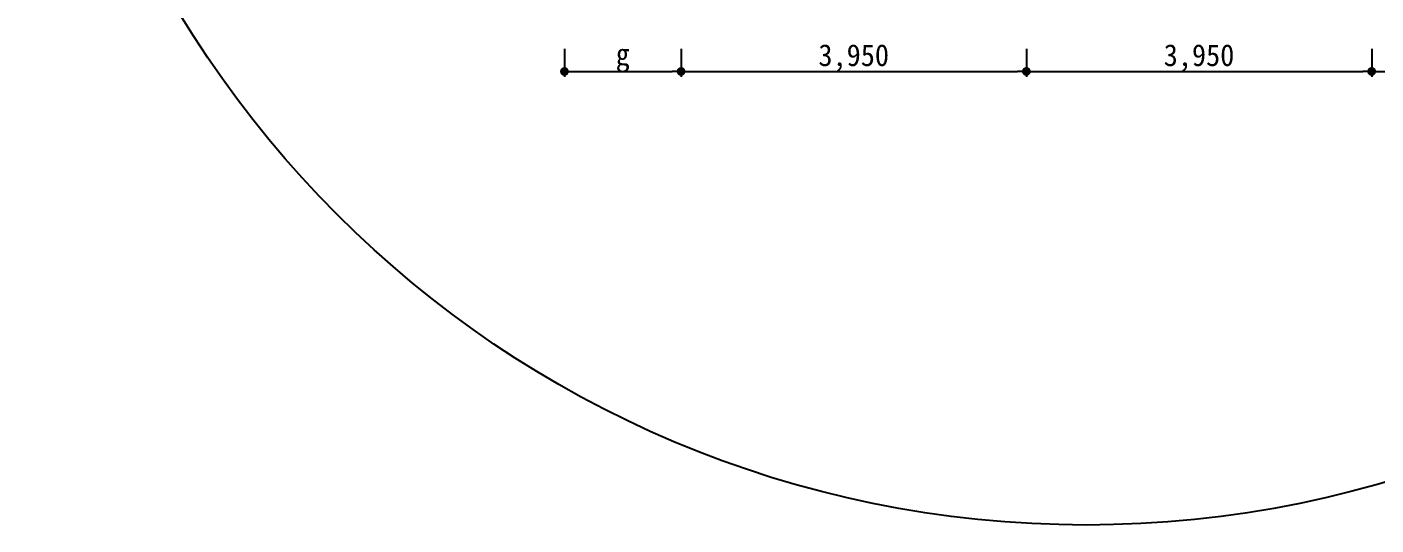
# Model space of a CAD drawing. Header units: millimetres. Extents: x -69382 to 174843, y -46375 to 101648.
# Drawn here: x -23457 to -8025, y 29040 to 34734 of the extents above; entities that cross this region are included whole.
import ezdxf

# ---------------------------------------------------------------- set-up
doc = ezdxf.new("R2010")
doc.units = ezdxf.units.MM
doc.header["$LTSCALE"] = 1000
for name, color, linetype in [('-길작업', 255, 'Continuous'), ('CS-DIML', 1, 'Continuous'), ('DIM1', 1, 'Continuous')]:
    doc.layers.add(name, color=color, linetype=linetype)
doc.styles.get("Standard").update_dxf_attribs({"font": 'txt.shx', "bigfont": 'whgtxt.shx'})
doc.styles.add('WGTXT', font='DotumChe.ttf')
doc.dimstyles.get("Standard").update_dxf_attribs({"dimtxt": 0.18, "dimasz": 0.18, "dimexe": 0.18, "dimexo": 0.0625, "dimgap": 0.09, "dimtad": 0, "dimtih": 1, "dimtoh": 1, "dimdec": 4, "dimzin": 0, "dimdsep": 46, "dimtxsty": 'Standard', "dimcen": 0.09, "dimadec": 0, "dimazin": 0, "dimtfac": 1, "dimtdec": 4, "dimtofl": 0, "dimtmove": 0, "dimatfit": 3, "dimfxl": 1, "dimtolj": 1, "dimtzin": 0, "dimarcsym": 0})

# ---------------------------------------------------------------- blocks, each defined once
blk = doc.blocks.new('_Dot')
at = {"layer": 'DIM1'}
blk.add_line((0, 0), (-1, 0), dxfattribs=at)
at = {"layer": 'DIM1', "const_width": 0.5}
blk.add_lwpolyline([(-0.25, 0, 1), (0.25, 0, 1)], format="xyb", close=True, dxfattribs=at)
blk = doc.blocks.new('*D634')
at = {"layer": 'CS-DIML', "color": 1, "transparency": 16777216}
for p, q in [((-15975, 34486), (-15975, 34166)), ((-12025, 34486), (-12025, 34166)), ((-15875, 34226), (-12125, 34226))]:
    blk.add_line(p, q, dxfattribs=at)
at = {"layer": 'Defpoints', "color": 0, "transparency": 16777216}
for p in [(-15975, 34661), (-12025, 34661), (-12025, 34226)]:
    blk.add_point(p, dxfattribs=at)
at = {"layer": 'CS-DIML', "color": 1, "transparency": 16777216, "xscale": 100, "yscale": 100, "zscale": 100, "rotation": 180}
blk.add_blockref('_Dot', (-15975, 34226), dxfattribs=at)
at = {"layer": 'CS-DIML', "color": 1, "transparency": 16777216, "xscale": 100, "yscale": 100, "zscale": 100}
blk.add_blockref('_Dot', (-12025, 34226), dxfattribs=at)
at = {"layer": 'CS-DIML', "color": 3, "transparency": 16777216, "insert": (-14000, 34380), "char_height": 250, "attachment_point": 5, "style": 'WGTXT'}
blk.add_mtext('\\A1;3,950', dxfattribs=at)
blk = doc.blocks.new('*D636')
at = {"layer": 'CS-DIML', "color": 1, "transparency": 16777216}
for p, q in [((-17309, 34486), (-17309, 34166)), ((-15975, 34486), (-15975, 34166)), ((-17209, 34226), (-16075, 34226))]:
    blk.add_line(p, q, dxfattribs=at)
at = {"layer": 'Defpoints', "color": 0, "transparency": 16777216}
for p in [(-17309, 34661), (-15975, 34661), (-15975, 34226)]:
    blk.add_point(p, dxfattribs=at)
at = {"layer": 'CS-DIML', "color": 1, "transparency": 16777216, "xscale": 100, "yscale": 100, "zscale": 100, "rotation": 180}
blk.add_blockref('_Dot', (-17309, 34226), dxfattribs=at)
at = {"layer": 'CS-DIML', "color": 1, "transparency": 16777216, "xscale": 100, "yscale": 100, "zscale": 100}
blk.add_blockref('_Dot', (-15975, 34226), dxfattribs=at)
at = {"layer": 'CS-DIML', "color": 4, "transparency": 16777216, "insert": (-16642, 34380), "char_height": 250, "attachment_point": 5, "style": 'WGTXT'}
blk.add_mtext('\\A1;g', dxfattribs=at)
blk = doc.blocks.new('*D637')
at = {"layer": 'CS-DIML', "color": 1, "transparency": 16777216}
for p, q in [((-8075, 34486), (-8075, 34166)), ((-6218, 34486), (-6218, 34166)), ((-7975, 34226), (-6318, 34226))]:
    blk.add_line(p, q, dxfattribs=at)
at = {"layer": 'Defpoints', "color": 0, "transparency": 16777216}
for p in [(-8075, 34661), (-6218, 34661), (-6218, 34226)]:
    blk.add_point(p, dxfattribs=at)
at = {"layer": 'CS-DIML', "color": 1, "transparency": 16777216, "xscale": 100, "yscale": 100, "zscale": 100, "rotation": 180}
blk.add_blockref('_Dot', (-8075, 34226), dxfattribs=at)
at = {"layer": 'CS-DIML', "color": 1, "transparency": 16777216, "xscale": 100, "yscale": 100, "zscale": 100}
blk.add_blockref('_Dot', (-6218, 34226), dxfattribs=at)
at = {"layer": 'CS-DIML', "color": 4, "transparency": 16777216, "insert": (-7146, 34356), "char_height": 250, "attachment_point": 5, "style": 'WGTXT'}
blk.add_mtext('\\A1;h', dxfattribs=at)
blk = doc.blocks.new('*D638')
at = {"layer": 'CS-DIML', "color": 1, "transparency": 16777216}
for p, q in [((-12025, 34486), (-12025, 34166)), ((-8075, 34486), (-8075, 34166)), ((-11925, 34226), (-8175, 34226))]:
    blk.add_line(p, q, dxfattribs=at)
at = {"layer": 'Defpoints', "color": 0, "transparency": 16777216}
for p in [(-12025, 34661), (-8075, 34661), (-8075, 34226)]:
    blk.add_point(p, dxfattribs=at)
at = {"layer": 'CS-DIML', "color": 1, "transparency": 16777216, "xscale": 100, "yscale": 100, "zscale": 100, "rotation": 180}
blk.add_blockref('_Dot', (-12025, 34226), dxfattribs=at)
at = {"layer": 'CS-DIML', "color": 1, "transparency": 16777216, "xscale": 100, "yscale": 100, "zscale": 100}
blk.add_blockref('_Dot', (-8075, 34226), dxfattribs=at)
at = {"layer": 'CS-DIML', "color": 3, "transparency": 16777216, "insert": (-10050, 34380), "char_height": 250, "attachment_point": 5, "style": 'WGTXT'}
blk.add_mtext('\\A1;3,950', dxfattribs=at)

msp = doc.modelspace()

# ---------------------------------------------------------------- linework, layer by layer
at = {"layer": '-길작업', "color": 3}
msp.add_circle((-11340.1893, 41156.7252), 12116.7265, dxfattribs=at)

# ---------------------------------------------------------------- dimensions: what is measured, and where the dimension line sits
at = {"layer": 'CS-DIML'}
for base, p1, p2, text, picture, middle in [((-15975.3782, 34225.9053), (-17308.6755, 34661.1249), (-15975.3782, 34661.1249), 'g', '*D636', (-16642.0269, 34380.0397)), ((-6217.5333, 34225.9053), (-8075.3782, 34661.1249), (-6217.5333, 34661.1249), 'h', '*D637', (-7146.4557, 34356.0717))]:
    dim = msp.add_linear_dim(base=base, p1=p1, p2=p2, text=text, dimstyle='Standard', override={"dimscale": 50, "dimtxt": 5, "dimasz": 2, "dimexe": 1.2, "dimexo": 3.5, "dimgap": 0.1, "dimtad": 1, "dimtih": 0, "dimtoh": 0, "dimdec": 0, "dimlunit": 6, "dimtxsty": 'WGTXT', "dimblk1": 'Dot', "dimblk2": 'Dot', "dimsah": 1, "dimclrd": 1, "dimclre": 1, "dimclrt": 4, "dimtix": 1, "dimtofl": 1, "dimtmove": 2, "dimlwd": 65535, "dimlwe": 65535}, dxfattribs=at)
    dim.commit()
    dim.dimension.update_dxf_attribs({"geometry": picture, "text_midpoint": middle})
for base, p1, p2, picture, middle in [((-12025.3782, 34225.9053), (-15975.3782, 34661.1249), (-12025.3782, 34661.1249), '*D634', (-14000.3782, 34379.7069)), ((-8075.3782, 34225.9053), (-12025.3782, 34661.1249), (-8075.3782, 34661.1249), '*D638', (-10050.3782, 34379.7069))]:
    dim = msp.add_linear_dim(base=base, p1=p1, p2=p2, dimstyle='Standard', override={"dimscale": 50, "dimtxt": 5, "dimasz": 2, "dimexe": 1.2, "dimexo": 3.5, "dimgap": 0.1, "dimtad": 1, "dimtih": 0, "dimtoh": 0, "dimdec": 0, "dimlunit": 6, "dimtxsty": 'WGTXT', "dimblk1": 'Dot', "dimblk2": 'Dot', "dimsah": 1, "dimclrd": 1, "dimclre": 1, "dimclrt": 3, "dimtix": 1, "dimtofl": 1, "dimtmove": 2, "dimlwd": 65535, "dimlwe": 65535}, dxfattribs=at)
    dim.commit()
    dim.dimension.update_dxf_attribs({"geometry": picture, "text_midpoint": middle})

doc.saveas('drawing.dxf')
